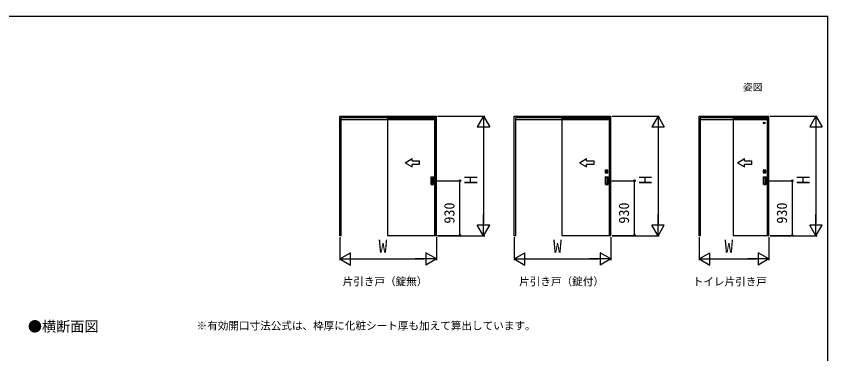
# Model space of a CAD drawing. Units: millimetres, scale not verified. Extents: x -525 to 525, y -783 to 780.
# Drawn here: x -164 to 525, y 460 to 747 of the extents above; entities that cross this region are included whole.
import ezdxf
from ezdxf.enums import TextEntityAlignment as Align

# ---------------------------------------------------------------- set-up
doc = ezdxf.new("R2010")
doc.units = ezdxf.units.MM
doc.header["$LTSCALE"] = 4
for name, color, linetype in [('0-2_USER1', 3, 'Continuous'), ('0-7_YKK_A1', 4, 'Continuous'), ('0-8_YKK_D', 6, 'Continuous'), ('0-9_YKK_ZWAK', 7, 'Continuous')]:
    doc.layers.add(name, color=color, linetype=linetype)
doc.styles.add('ＭＳ ゴシック', font='')
doc.styles.get('ＭＳ ゴシック').set_extended_font_data('MS Gothic')

msp = doc.modelspace()

# ---------------------------------------------------------------- linework, layer by layer
at = {"layer": '0-7_YKK_A1'}
for p, q in [((110.435, 661.8), (192.585, 661.8)), ((110.435, 560.15), (110.435, 661.8)), ((111.635, 661.8), (111.635, 660.3)), ((111.635, 660.6), (191.385, 660.6)), ((111.635, 560.35), (111.635, 660.3)), ((111.635, 659.1), (191.385, 659.1)), ((150.91, 660.6), (150.91, 659.3)), ((191.385, 661.8), (191.385, 660.3)), ((191.385, 560.35), (191.385, 660.3)), ((192.585, 560.15), (192.585, 661.8)), ((258.748, 661.8), (340.898, 661.8)), ((258.748, 560.15), (258.748, 661.8)), ((259.948, 661.8), (259.948, 660.3)), ((259.948, 660.6), (339.698, 660.6)), ((259.948, 560.35), (259.948, 660.3)), ((259.948, 659.1), (339.698, 659.1)), ((299.223, 660.6), (299.223, 659.3)), ((339.698, 661.8), (339.698, 660.3)), ((339.698, 560.35), (339.698, 660.3)), ((340.898, 560.15), (340.898, 661.8)), ((415.7, 661.8), (475.1, 661.8)), ((415.7, 560.15), (415.7, 661.8)), ((416.9, 661.8), (416.9, 660.3)), ((416.9, 660.6), (473.9, 660.6)), ((416.9, 560.35), (416.9, 660.3)), ((416.9, 659.1), (473.9, 659.1)), ((444.8, 660.6), (444.8, 659.3)), ((473.9, 661.8), (473.9, 660.3)), ((473.9, 560.35), (473.9, 660.3)), ((475.1, 560.15), (475.1, 661.8)), ((165.91, 622.32), (171.91, 625.785)), ((165.91, 622.32), (171.91, 618.856)), ((171.91, 623.82), (171.91, 625.785)), ((171.91, 618.856), (171.91, 620.82)), ((314.223, 622.32), (320.223, 625.785)), ((314.223, 622.32), (320.223, 618.856)), ((320.223, 623.82), (320.223, 625.785)), ((320.223, 618.856), (320.223, 620.82)), ((448.425, 622.32), (454.425, 625.785)), ((448.425, 622.32), (454.425, 618.856)), ((454.425, 623.82), (454.425, 625.785)), ((454.425, 618.856), (454.425, 620.82)), ((336.098, 615.925), (336.098, 613.875)), ((338.173, 615.95), (336.123, 615.95)), ((336.123, 613.85), (338.173, 613.85)), ((336.36, 614.138), (336.36, 615.663)), ((336.365, 614.143), (336.365, 615.658)), ((336.385, 615.688), (337.91, 615.688)), ((337.91, 614.113), (336.385, 614.113)), ((336.39, 615.683), (337.905, 615.683)), ((336.998, 614.118), (336.39, 614.118)), ((336.48, 615.005), (336.48, 614.795)), ((336.788, 615.005), (336.48, 615.005)), ((336.48, 614.795), (336.518, 614.833)), ((336.788, 614.795), (336.48, 614.795)), ((336.518, 614.968), (336.779, 614.968)), ((336.779, 614.833), (336.518, 614.833)), ((336.998, 614.13), (336.998, 614.118)), ((337.298, 614.13), (336.998, 614.13)), ((337.085, 614.688), (337.085, 615.113)), ((337.21, 615.113), (337.21, 614.688)), ((337.298, 614.118), (337.298, 614.13)), ((337.905, 614.118), (337.298, 614.118)), ((337.508, 615.005), (337.815, 615.005)), ((337.508, 614.795), (337.815, 614.795)), ((337.778, 614.968), (337.517, 614.968)), ((337.517, 614.833), (337.778, 614.833)), ((337.815, 614.795), (337.778, 614.833)), ((337.815, 615.005), (337.815, 614.795)), ((337.93, 615.658), (337.93, 614.143)), ((337.935, 615.663), (337.935, 614.138)), ((338.198, 613.875), (338.198, 615.925)), ((470.3, 615.925), (470.3, 613.875)), ((472.375, 615.95), (470.325, 615.95)), ((470.325, 613.85), (472.375, 613.85)), ((470.563, 614.138), (470.563, 615.663)), ((470.568, 614.143), (470.568, 615.658)), ((470.588, 615.688), (472.113, 615.688)), ((472.113, 614.113), (470.588, 614.113)), ((470.593, 615.683), (472.108, 615.683)), ((471.2, 614.118), (470.593, 614.118)), ((470.683, 615.005), (470.683, 614.795)), ((470.99, 615.005), (470.683, 615.005)), ((470.683, 614.795), (470.72, 614.833)), ((470.99, 614.795), (470.683, 614.795)), ((470.72, 614.968), (470.981, 614.968)), ((470.981, 614.833), (470.72, 614.833)), ((471.2, 614.13), (471.2, 614.118)), ((471.5, 614.13), (471.2, 614.13)), ((471.288, 614.688), (471.288, 615.113)), ((471.413, 615.113), (471.413, 614.688)), ((471.5, 614.118), (471.5, 614.13)), ((472.108, 614.118), (471.5, 614.118)), ((471.71, 615.005), (472.018, 615.005)), ((471.71, 614.795), (472.018, 614.795)), ((471.98, 614.968), (471.719, 614.968)), ((471.719, 614.833), (471.98, 614.833)), ((472.018, 614.795), (471.98, 614.833)), ((472.018, 615.005), (472.018, 614.795)), ((472.133, 615.658), (472.133, 614.143)), ((472.138, 615.663), (472.138, 614.138)), ((472.4, 613.875), (472.4, 615.925)), ((188.06, 603.85), (188.06, 610.25)), ((188.11, 610.3), (190.11, 610.3)), ((188.36, 609.75), (188.36, 604.35)), ((189.81, 609.8), (188.41, 609.8)), ((189.86, 604.35), (189.86, 609.75)), ((190.16, 603.85), (190.16, 610.25)), ((336.373, 603.85), (336.373, 610.25)), ((336.423, 610.3), (338.423, 610.3)), ((336.673, 609.75), (336.673, 604.35)), ((338.123, 609.8), (336.723, 609.8)), ((338.173, 604.35), (338.173, 609.75)), ((338.473, 603.85), (338.473, 610.25)), ((470.575, 603.85), (470.575, 610.25)), ((470.625, 610.3), (472.625, 610.3)), ((470.875, 609.75), (470.875, 604.35)), ((472.325, 609.8), (470.925, 609.8)), ((472.375, 604.35), (472.375, 609.75)), ((472.675, 603.85), (472.675, 610.25)), ((188.11, 603.8), (190.11, 603.8)), ((188.41, 604.3), (189.81, 604.3)), ((336.423, 603.8), (338.423, 603.8)), ((336.723, 604.3), (338.123, 604.3)), ((470.625, 603.8), (472.625, 603.8)), ((470.925, 604.3), (472.325, 604.3)), ((111.635, 560.15), (110.435, 560.15)), ((111.635, 560.15), (111.635, 560.35)), ((191.385, 560.15), (191.385, 560.35)), ((192.585, 560.15), (191.385, 560.15)), ((259.948, 560.15), (258.748, 560.15)), ((259.948, 560.15), (259.948, 560.35)), ((339.698, 560.15), (339.698, 560.35)), ((340.898, 560.15), (339.698, 560.15)), ((416.9, 560.15), (415.7, 560.15)), ((416.9, 560.15), (416.9, 560.35)), ((473.9, 560.15), (473.9, 560.35)), ((475.1, 560.15), (473.9, 560.15))]:
    msp.add_line(p, q, dxfattribs=at)
for points in [[(150.91, 659.3), (150.91, 560.55), (191.61, 560.55)], [(191.61, 560.55), (191.61, 659.3), (150.91, 659.3)], [(299.223, 659.3), (299.223, 560.55), (339.923, 560.55)], [(339.923, 560.55), (339.923, 659.3), (299.223, 659.3)], [(444.8, 659.3), (444.8, 560.55), (474.125, 560.55)], [(474.125, 560.55), (474.125, 659.3), (444.8, 659.3)], [(171.91, 623.82), (177.91, 623.82), (177.91, 620.82), (171.91, 620.82)], [(320.223, 623.82), (326.223, 623.82), (326.223, 620.82), (320.223, 620.82)], [(454.425, 623.82), (460.425, 623.82), (460.425, 620.82), (454.425, 620.82)], [(336.518, 614.833), (336.518, 614.968), (336.48, 615.005)], [(337.778, 614.833), (337.778, 614.968), (337.815, 615.005)], [(470.72, 614.833), (470.72, 614.968), (470.683, 615.005)], [(471.98, 614.833), (471.98, 614.968), (472.018, 615.005)]]:
    msp.add_lwpolyline(points, dxfattribs=at)
for centre, radius in [((471.125, 656.1), 0.75), ((337.148, 614.9), 0.362), ((337.148, 614.9), 0.3), ((337.148, 614.9), 0.295), ((471.35, 614.9), 0.362), ((471.35, 614.9), 0.3), ((471.35, 614.9), 0.295)]:
    msp.add_circle(centre, radius, dxfattribs=at)
for centre, radius, start, end in [((336.123, 615.925), 0.025, 90, 180), ((336.123, 613.875), 0.025, 180, 270), ((336.385, 615.663), 0.025, 90, 180), ((336.385, 614.138), 0.025, 180, 270), ((336.39, 615.658), 0.025, 90, 180), ((336.39, 614.143), 0.025, 180, 270), ((337.148, 614.9), 0.375, 163.7398, 196.2602), ((337.148, 615.113), 0.0625, 90, 180), ((337.148, 614.688), 0.0625, 180, 270), ((337.148, 615.113), 0.0625, 0, 90), ((337.148, 614.688), 0.0625, 270, 0), ((337.148, 614.9), 0.375, 343.7398, 16.2602), ((337.905, 615.658), 0.025, 0, 90), ((337.905, 614.143), 0.025, 270, 0), ((337.91, 615.663), 0.025, 0, 90), ((337.91, 614.138), 0.025, 270, 0), ((338.173, 615.925), 0.025, 0, 90), ((338.173, 613.875), 0.025, 270, 0), ((470.325, 615.925), 0.025, 90, 180), ((470.325, 613.875), 0.025, 180, 270), ((470.588, 615.663), 0.025, 90, 180), ((470.588, 614.138), 0.025, 180, 270), ((470.593, 615.658), 0.025, 90, 180), ((470.593, 614.143), 0.025, 180, 270), ((471.35, 614.9), 0.375, 163.7398, 196.2602), ((471.35, 615.113), 0.0625, 90, 180), ((471.35, 614.688), 0.0625, 180, 270), ((471.35, 615.113), 0.0625, 0, 90), ((471.35, 614.688), 0.0625, 270, 0), ((471.35, 614.9), 0.375, 343.7398, 16.2602), ((472.108, 615.658), 0.025, 0, 90), ((472.108, 614.143), 0.025, 270, 0), ((472.113, 615.663), 0.025, 0, 90), ((472.113, 614.138), 0.025, 270, 0), ((472.375, 615.925), 0.025, 0, 90), ((472.375, 613.875), 0.025, 270, 0), ((188.11, 610.25), 0.05, 90, 180), ((188.41, 609.75), 0.05, 90, 180), ((189.81, 609.75), 0.05, 360, 90), ((190.11, 610.25), 0.05, 0, 90), ((336.423, 610.25), 0.05, 90, 180), ((336.723, 609.75), 0.05, 90, 180), ((338.123, 609.75), 0.05, 360, 90), ((338.423, 610.25), 0.05, 0, 90), ((470.625, 610.25), 0.05, 90, 180), ((470.925, 609.75), 0.05, 90, 180), ((472.325, 609.75), 0.05, 360, 90), ((472.625, 610.25), 0.05, 0, 90), ((188.11, 603.85), 0.05, 180, 270), ((188.41, 604.35), 0.05, 180, 270), ((189.81, 604.35), 0.05, 270, 360), ((190.11, 603.85), 0.05, 270, 0), ((336.423, 603.85), 0.05, 180, 270), ((336.723, 604.35), 0.05, 180, 270), ((338.123, 604.35), 0.05, 270, 360), ((338.423, 603.85), 0.05, 270, 0), ((470.625, 603.85), 0.05, 180, 270), ((470.925, 604.35), 0.05, 180, 270), ((472.325, 604.35), 0.05, 270, 360), ((472.625, 603.85), 0.05, 270, 0)]:
    msp.add_arc(centre, radius, start, end, dxfattribs=at)
at = {"layer": '0-8_YKK_D'}
for p, q in [((193.585, 661.8), (233.585, 661.8)), ((232.585, 661.8), (227.335, 652.707)), ((232.585, 661.8), (237.835, 652.707)), ((232.585, 661.8), (232.585, 643.613)), ((341.898, 661.8), (381.898, 661.8)), ((380.898, 661.8), (375.648, 652.707)), ((380.898, 661.8), (386.148, 652.707)), ((380.898, 661.8), (380.898, 643.613)), ((476.1, 661.8), (516.1, 661.8)), ((515.1, 661.8), (509.85, 652.707)), ((515.1, 661.8), (520.35, 652.707)), ((515.1, 661.8), (515.1, 643.613)), ((227.335, 652.707), (237.835, 652.707)), ((232.585, 651.3), (232.585, 570.65)), ((375.648, 652.707), (386.148, 652.707)), ((380.898, 651.3), (380.898, 570.65)), ((509.85, 652.707), (520.35, 652.707)), ((515.1, 651.3), (515.1, 570.65)), ((192.663, 607.05), (213.585, 607.05)), ((212.585, 560.55), (212.585, 607.05)), ((340.976, 607.05), (361.898, 607.05)), ((360.898, 560.55), (360.898, 607.05)), ((475.178, 607.05), (496.1, 607.05)), ((495.1, 560.55), (495.1, 607.05)), ((232.585, 560.15), (232.585, 578.337)), ((380.898, 560.15), (380.898, 578.337)), ((515.1, 560.15), (515.1, 578.337)), ((232.585, 560.15), (227.335, 569.243)), ((237.835, 569.243), (227.335, 569.243)), ((232.585, 560.15), (237.835, 569.243)), ((380.898, 560.15), (375.648, 569.243)), ((386.148, 569.243), (375.648, 569.243)), ((380.898, 560.15), (386.148, 569.243)), ((515.1, 560.15), (509.85, 569.243)), ((520.35, 569.243), (509.85, 569.243)), ((515.1, 560.15), (520.35, 569.243)), ((110.435, 559.15), (110.435, 539.55)), ((192.585, 559.15), (192.585, 539.55)), ((193.585, 560.15), (233.585, 560.15)), ((193.61, 560.55), (213.585, 560.55)), ((258.748, 559.15), (258.748, 539.55)), ((340.898, 559.15), (340.898, 539.55)), ((341.898, 560.15), (381.898, 560.15)), ((341.923, 560.55), (361.898, 560.55)), ((415.7, 559.15), (415.7, 539.55)), ((475.1, 559.15), (475.1, 539.55)), ((476.1, 560.15), (516.1, 560.15)), ((476.125, 560.55), (496.1, 560.55)), ((110.435, 540.55), (119.528, 545.8)), ((119.528, 535.3), (119.528, 545.8)), ((192.585, 540.55), (183.492, 545.8)), ((183.492, 545.8), (183.492, 535.3)), ((258.748, 540.55), (267.841, 545.8)), ((267.841, 535.3), (267.841, 545.8)), ((340.898, 540.55), (331.805, 545.8)), ((331.805, 545.8), (331.805, 535.3)), ((415.7, 540.55), (424.793, 545.8)), ((424.793, 535.3), (424.793, 545.8)), ((475.1, 540.55), (466.007, 545.8)), ((466.007, 545.8), (466.007, 535.3)), ((110.435, 540.55), (119.528, 535.3)), ((110.435, 540.55), (128.622, 540.55)), ((120.935, 540.55), (182.085, 540.55)), ((192.585, 540.55), (174.399, 540.55)), ((192.585, 540.55), (183.492, 535.3)), ((258.748, 540.55), (267.841, 535.3)), ((258.748, 540.55), (276.934, 540.55)), ((269.248, 540.55), (330.398, 540.55)), ((340.898, 540.55), (322.711, 540.55)), ((340.898, 540.55), (331.805, 535.3)), ((415.7, 540.55), (424.793, 535.3)), ((415.7, 540.55), (433.887, 540.55)), ((426.2, 540.55), (464.6, 540.55)), ((475.1, 540.55), (456.913, 540.55)), ((475.1, 540.55), (466.007, 535.3))]:
    msp.add_line(p, q, dxfattribs=at)
for centre in [(212.585, 607.05), (360.898, 607.05), (495.1, 607.05), (212.585, 560.55), (360.898, 560.55), (495.1, 560.55)]:
    msp.add_circle(centre, 0.637, dxfattribs=at)
at = {"layer": '0-9_YKK_ZWAK'}
msp.add_line((-524.9, 746.8), (525.1, 746.8), dxfattribs=at)
msp.add_lwpolyline([(-524.9, -783.2), (525.1, -783.2), (525.1, 746.8)], dxfattribs=at)

# ---------------------------------------------------------------- texts
at = {"layer": '0-2_USER1', "style": 'ＭＳ ゴシック'}
for s, height, p in [('姿図', 5.865, (453.1, 681.8)), ('片引き戸（錠無）', 6.598, (112.924, 516.078)), ('片引き戸（錠付）', 6.598, (262.924, 516.078)), ('トイレ片引き戸', 6.598, (410.464, 515.976)), ('●横断面図', 8.798, (-154.539, 476.095)), ('※有効開口寸法公式は、枠厚に化粧シート厚も加えて算出しています。', 6.598, (-11.172, 478.495))]:
    msp.add_text(s, height=height, dxfattribs=at).set_placement(p, align=Align.BOTTOM_LEFT)
at = {"layer": '0-8_YKK_D', "style": 'ＭＳ ゴシック'}
for s, height, p in [('H', 11, (230.585, 603.986)), ('H', 11, (378.898, 603.986)), ('H', 11, (513.1, 603.986)), ('930', 8.798, (210.585, 570.539)), ('930', 8.798, (358.898, 570.539)), ('930', 8.798, (493.1, 570.539))]:
    msp.add_text(s, height=height, rotation=90, dxfattribs=at).set_placement(p, align=Align.BOTTOM_LEFT)
for p in [(143.414, 542.55), (291.726, 542.55), (437.303, 542.55)]:
    msp.add_text('W', height=11, dxfattribs=at).set_placement(p, align=Align.BOTTOM_LEFT)

doc.saveas('drawing.dxf')
